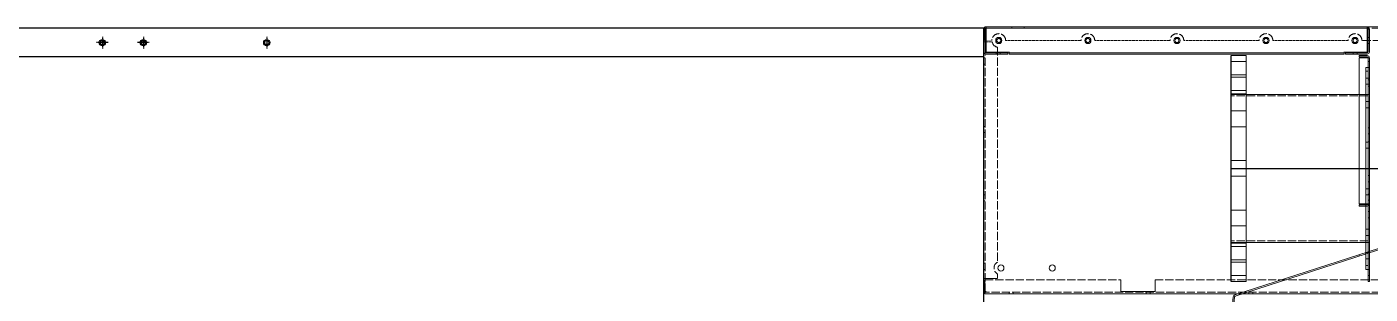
# Model space of a CAD drawing. Header units: millimetres. Extents: x 2557 to 34820, y 2099 to 24914.
# Drawn here: x 15505 to 17466, y 13270 to 13661 of the extents above; entities that cross this region are included whole.
import ezdxf

# ---------------------------------------------------------------- set-up
doc = ezdxf.new("R2010")
doc.units = ezdxf.units.MM
doc.linetypes.add('CENTER', pattern=[2, 1.25, -0.25, 0.25, -0.25])
doc.linetypes.add('DASHED', pattern=[15, 12, -3])
doc.layers.add('center', color=1, linetype='CENTER')

# ---------------------------------------------------------------- blocks, each defined once
blk = doc.blocks.new('A$C07BF02F0')
at = {"color": 7, "lineweight": 15}
for p, q in [((3.5, 38), (3.5, 40)), ((3.5, 40), (559.5, 40)), ((3.5, 36.5), (3.5, 40)), ((559.5, 38), (559.5, 40)), ((559.5, 36.5), (559.5, 40)), ((2, 36.5), (0, 36.5)), ((0, 3.5), (0, 36.5)), ((2, 36.5), (0, 36.5)), ((2, 36.5), (2, 3.5)), ((3.5, 38), (3.5, 37.6)), ((3.5, 38), (559.5, 38)), ((3.5, 37.6), (3.5, 36.5)), ((3.5, 36.5), (3.5, 3)), ((3.5, 3), (3.5, 36.5)), ((559.5, 37.6), (559.5, 38)), ((559.5, 36.5), (559.5, 37.6)), ((559.5, 36.5), (559.5, 3)), ((559.5, 3), (559.5, 36.5)), ((561, 36.5), (563, 36.5)), ((561, 36.5), (561, 3.5)), ((561, 36.5), (563, 36.5)), ((561, 24.5), (563, 24.5)), ((561, 24.5), (563, 24.5)), ((561, 24.5), (563, 24.5)), ((561, 24.5), (563, 24.5)), ((561, 24.5), (563, 24.5)), ((561, 24.5), (563, 24.5)), ((561, 24.5), (563, 24.5)), ((561, 24.5), (563, 24.5)), ((561, 24.5), (563, 24.5)), ((561, 24.5), (563, 24.5)), ((561, 24.5), (563, 24.5)), ((561, 24.5), (563, 24.5)), ((561, 24.5), (563, 24.5)), ((561, 24.5), (563, 24.5)), ((561, 24.5), (563, 24.5)), ((561, 24.5), (563, 24.5)), ((561, 24.5), (563, 24.5)), ((561, 24.5), (563, 24.5)), ((561, 24.5), (563, 24.5)), ((561, 24.5), (563, 24.5)), ((561, 24.5), (563, 24.5)), ((561, 24.5), (563, 24.5)), ((561, 24.5), (563, 24.5)), ((561, 24.5), (563, 24.5)), ((563, 3.5), (563, 36.5)), ((37, 3), (3.5, 3)), ((37, 3), (3.5, 3)), ((35, 2), (3.5, 2)), ((18, 2), (18, 0)), ((18, 2), (18, 0)), ((18, 2), (18, 0)), ((18, 2), (18, 0)), ((18, 2), (18, 0)), ((18, 2), (18, 0)), ((18, 2), (18, 0)), ((18, 2), (18, 0)), ((18, 2), (18, 0)), ((18, 2), (18, 0)), ((18, 2), (18, 0)), ((18, 2), (18, 0)), ((24, 2), (24, 0)), ((24, 2), (24, 0)), ((24, 2), (24, 0)), ((24, 2), (24, 0)), ((24, 2), (24, 0)), ((24, 2), (24, 0)), ((24, 2), (24, 0)), ((24, 2), (24, 0)), ((24, 2), (24, 0)), ((24, 2), (24, 0)), ((24, 2), (24, 0)), ((24, 2), (24, 0)), ((35, 2), (35, 0)), ((37, 2.4), (37, 3.5)), ((37, 3), (37, 3.5)), ((37, 3), (37, 3.5)), ((37, 3.5), (37, 0)), ((37, 2), (37, 2.4)), ((37, 2), (37, 0)), ((526, 2), (37, 2)), ((526, 2), (37, 2)), ((526, 3), (526, 3.5)), ((526, 3.5), (526, 3)), ((526, 3), (526, 3.5)), ((526, 3.5), (526, 3)), ((526, 2.4), (526, 3)), ((526, 3), (559.5, 3)), ((526, 3), (559.5, 3)), ((526, 3), (526, 0)), ((526, 2), (526, 2.4)), ((526, 2), (526, 0)), ((528, 2), (528, 0)), ((559.5, 2), (528, 2)), ((539, 2), (539, 0)), ((539, 2), (539, 0)), ((539, 2), (539, 0)), ((539, 2), (539, 0)), ((539, 2), (539, 0)), ((539, 2), (539, 0)), ((539, 2), (539, 0)), ((539, 2), (539, 0)), ((539, 2), (539, 0)), ((539, 2), (539, 0)), ((539, 2), (539, 0)), ((539, 2), (539, 0)), ((545, 2), (545, 0)), ((545, 2), (545, 0)), ((545, 2), (545, 0)), ((545, 2), (545, 0)), ((545, 2), (545, 0)), ((545, 2), (545, 0)), ((545, 2), (545, 0)), ((545, 2), (545, 0)), ((545, 2), (545, 0)), ((545, 2), (545, 0)), ((545, 2), (545, 0)), ((545, 2), (545, 0)), ((561, 15.5), (563, 15.5)), ((561, 15.5), (563, 15.5)), ((561, 15.5), (563, 15.5)), ((561, 15.5), (563, 15.5)), ((561, 15.5), (563, 15.5)), ((561, 15.5), (563, 15.5)), ((561, 15.5), (563, 15.5)), ((561, 15.5), (563, 15.5)), ((561, 15.5), (563, 15.5)), ((561, 15.5), (563, 15.5)), ((561, 15.5), (563, 15.5)), ((561, 15.5), (563, 15.5)), ((561, 15.5), (563, 15.5)), ((561, 15.5), (563, 15.5)), ((561, 15.5), (563, 15.5)), ((561, 15.5), (563, 15.5)), ((561, 15.5), (563, 15.5)), ((561, 15.5), (563, 15.5)), ((561, 15.5), (563, 15.5)), ((561, 15.5), (563, 15.5)), ((561, 15.5), (563, 15.5)), ((561, 15.5), (563, 15.5)), ((561, 15.5), (563, 15.5)), ((561, 15.5), (563, 15.5)), ((35, 0), (3.5, 0)), ((526, 0), (37, 0)), ((526, 0), (37, 0)), ((559.5, 0), (528, 0))]:
    blk.add_line(p, q, dxfattribs=at)
for centre in [(22, 20), (152, 20), (282, 20), (412, 20), (542, 20)]:
    blk.add_circle(centre, 3, dxfattribs=at)
for centre, radius, start, end in [((3.5, 36.5), 3.5, 90, 180), ((559.5, 36.5), 3.5, 360, 90), ((3.5, 36.5), 1.5, 90, 180), ((559.5, 36.5), 1.5, 360, 90), ((3.5, 3.5), 3.5, 180, 270), ((3.5, 3.5), 1.5, 180, 270), ((559.5, 3.5), 3.5, 270, 360), ((559.5, 3.5), 1.5, 270, 360)]:
    blk.add_arc(centre, radius, start, end, dxfattribs=at)
blk = doc.blocks.new('A$C16F13DCD')
at = {"color": 7, "lineweight": 15}
for p, q in [((11.5, 330), (0, 330)), ((0, 328), (0, 330)), ((11.5, 328), (0, 328)), ((0, 326.5), (0, 113.5)), ((11.5, 326.5), (0, 326.5)), ((11.5, 326.5), (15, 326.5)), ((13, 113.5), (13, 326.5)), ((13, 321.5), (15, 321.5)), ((13, 321.5), (15, 321.5)), ((13, 321.5), (15, 321.5)), ((13, 321.5), (15, 321.5)), ((13, 321.5), (15, 321.5)), ((13, 321.5), (15, 321.5)), ((13, 321.5), (15, 321.5)), ((15, 326.5), (15, 113.5)), ((13, 312.5), (15, 312.5)), ((13, 312.5), (15, 312.5)), ((13, 312.5), (15, 312.5)), ((13, 312.5), (15, 312.5)), ((13, 312.5), (15, 312.5)), ((13, 312.5), (15, 312.5)), ((13, 312.5), (15, 312.5)), ((13, 297), (15, 297)), ((13, 297), (15, 297)), ((13, 294.5), (15, 294.5)), ((13, 294.5), (15, 294.5)), ((13, 288), (15, 288)), ((13, 288), (15, 288)), ((13, 285.5), (15, 285.5)), ((13, 285.5), (15, 285.5)), ((13, 273), (15, 273)), ((13, 262.8), (15, 262.8)), ((13, 262.8), (15, 262.8)), ((13, 253.8), (15, 253.8)), ((13, 253.8), (15, 253.8)), ((13, 224.5), (15, 224.5)), ((13, 224.5), (15, 224.5)), ((13, 215.5), (15, 215.5)), ((13, 215.5), (15, 215.5)), ((13, 203.7), (15, 203.7)), ((13, 203.7), (15, 203.7)), ((13, 194.7), (15, 194.7)), ((13, 194.7), (15, 194.7)), ((13, 154.5), (15, 154.5)), ((13, 154.5), (15, 154.5)), ((13, 145.5), (15, 145.5)), ((13, 145.5), (15, 145.5)), ((13, 135.3), (15, 135.3)), ((13, 135.3), (15, 135.3)), ((13, 127.5), (15, 127.5)), ((13, 127.5), (15, 127.5)), ((13, 126.3), (15, 126.3)), ((13, 126.3), (15, 126.3)), ((13, 118.5), (15, 118.5)), ((13, 118.5), (15, 118.5)), ((0, 113.5), (11.5, 113.5)), ((0, 110), (0, 112)), ((11.5, 112), (0, 112)), ((11.5, 110), (0, 110)), ((11.5, 113.5), (15, 113.5)), ((13, 110.3), (13, 113.5)), ((15, 113.5), (13, 113.5)), ((15, 113.5), (13, 113.5)), ((13, 0), (13, 110.3)), ((13, 102), (15, 102)), ((13, 102), (15, 102)), ((15, 0), (15, 113.5)), ((13, 93), (15, 93)), ((13, 93), (15, 93)), ((13, 76.2), (15, 76.2)), ((13, 76.2), (15, 76.2)), ((13, 67.2), (15, 67.2)), ((13, 67.2), (15, 67.2)), ((13, 57), (15, 57)), ((13, 42), (15, 42)), ((13, 42), (15, 42)), ((13, 42), (15, 42)), ((13, 42), (15, 42)), ((13, 33), (15, 33)), ((13, 33), (15, 33)), ((13, 33), (15, 33)), ((13, 33), (15, 33)), ((13, 17.5), (15, 17.5)), ((13, 17.5), (15, 17.5)), ((13, 17.5), (15, 17.5)), ((13, 17.5), (15, 17.5)), ((13, 17.5), (15, 17.5)), ((13, 8.5), (15, 8.5)), ((13, 8.5), (15, 8.5)), ((13, 8.5), (15, 8.5)), ((13, 8.5), (15, 8.5)), ((13, 8.5), (15, 8.5)), ((13, 0), (15, 0))]:
    blk.add_line(p, q, dxfattribs=at)
for centre, radius, start, end in [((11.5, 326.5), 3.5, 0, 90), ((11.5, 326.5), 1.5, 0, 90), ((11.5, 113.5), 3.5, 270, 0), ((11.5, 113.5), 1.5, 270, 0)]:
    blk.add_arc(centre, radius, start, end, dxfattribs=at)
blk = doc.blocks.new('A$C7EF54F26')
at = {"color": 7, "lineweight": 15}
for p, q in [((431.7, 245.9), (433.7, 245.9)), ((431.7, 216.9), (431.7, 245.9)), ((431.7, 235.4), (433.7, 235.4)), ((431.7, 235.4), (433.7, 235.4)), ((431.7, 235.4), (433.7, 235.4)), ((431.7, 235.4), (433.7, 235.4)), ((431.7, 235.4), (433.7, 235.4)), ((431.7, 235.4), (433.7, 235.4)), ((431.7, 235.4), (433.7, 235.4)), ((431.7, 235.4), (433.7, 235.4)), ((431.7, 235.4), (433.7, 235.4)), ((431.7, 235.4), (433.7, 235.4)), ((431.7, 235.4), (433.7, 235.4)), ((433.7, 216.9), (433.7, 245.9)), ((431.7, 226.4), (433.7, 226.4)), ((431.7, 226.4), (433.7, 226.4)), ((431.7, 226.4), (433.7, 226.4)), ((431.7, 226.4), (433.7, 226.4)), ((431.7, 226.4), (433.7, 226.4)), ((431.7, 226.4), (433.7, 226.4)), ((431.7, 226.4), (433.7, 226.4)), ((431.7, 226.4), (433.7, 226.4)), ((431.7, 226.4), (433.7, 226.4)), ((431.7, 226.4), (433.7, 226.4)), ((431.7, 226.4), (433.7, 226.4)), ((2.1, 30.9), (430.8, 215.5)), ((2.9, 29.1), (431.5, 213.7)), ((306.6, 162), (307.3, 160.2)), ((176.9, 106.2), (177.7, 104.4)), ((0, 27.7), (0.1, 0)), ((2, 27.7), (2.1, 0)), ((2, 19.5), (0, 19.5)), ((2, 19.5), (0, 19.5)), ((2, 19.5), (0, 19.5)), ((2, 19.5), (0, 19.5)), ((2, 19.5), (0, 19.5)), ((2, 19.5), (0, 19.5)), ((2, 19.5), (0, 19.5)), ((2, 19.5), (0, 19.5)), ((2, 19.5), (0, 19.5)), ((2, 19.5), (0, 19.5)), ((2, 19.5), (0, 19.5)), ((2.1, 10.5), (0.1, 10.5)), ((2.1, 10.5), (0.1, 10.5)), ((2.1, 10.5), (0.1, 10.5)), ((2.1, 10.5), (0.1, 10.5)), ((2.1, 10.5), (0.1, 10.5)), ((2.1, 10.5), (0.1, 10.5)), ((2.1, 10.5), (0.1, 10.5)), ((2.1, 10.5), (0.1, 10.5)), ((2.1, 10.5), (0.1, 10.5)), ((2.1, 10.5), (0.1, 10.5)), ((2.1, 10.5), (0.1, 10.5)), ((0.1, 0), (2.1, 0))]:
    blk.add_line(p, q, dxfattribs=at)
for centre, radius, start, end in [((430.2, 216.9), 1.5, 293.3, 0), ((430.2, 216.9), 3.5, 293.3, 0), ((3.5, 27.7), 3.5, 113.3, 180.3), ((3.5, 27.7), 1.5, 113.3, 180.3)]:
    blk.add_arc(centre, radius, start, end, dxfattribs=at)
blk = doc.blocks.new('1')
for p, q in [((16902, 13659), (14502, 13659)), ((16902, 13659), (15533, 13659)), ((16902, 13617), (15053, 13617)), ((17263, 13289), (17263, 13619)), ((17263, 13454), (18889.7, 13454))]:
    blk.add_line(p, q)
at = {"color": 7, "lineweight": 13, "ltscale": 0.003112}
for p, q in [((16903, 13659), (16902, 13659)), ((16903, 13273), (16902, 13273))]:
    blk.add_line(p, q, dxfattribs=at)
at = {"color": 7, "lineweight": 13, "ltscale": 0.002813}
for p, q in [((16902, 13658.1), (16902, 13659)), ((16902, 13273.9), (16902, 13273))]:
    blk.add_line(p, q, dxfattribs=at)
at = {"ltscale": 500}
blk.add_line((16902, 10059), (16902, 13659), dxfattribs=at)
at = {"color": 7, "lineweight": 13}
for p, q in [((16902, 13273.9), (16902, 13658.1)), ((19400.3, 13661), (16903.7, 13661)), ((17263, 13454), (17263, 13619)), ((17285, 13454), (17285, 13619)), ((17459.8, 13601.7), (17459.8, 13454)), ((17463, 13601.7), (17463, 13454)), ((17459.8, 13562), (17285, 13562)), ((17463, 13454), (17463, 13562)), ((17263, 13289), (17263, 13454)), ((17285, 13289), (17285, 13454)), ((17459.8, 13306.3), (17459.8, 13454)), ((17463, 13306.3), (17463, 13454)), ((17463, 13346), (17463, 13454)), ((17463, 13348), (17463, 13454)), ((17459.8, 13346), (17285, 13346)), ((19400.3, 13271), (16903.7, 13271))]:
    blk.add_line(p, q, dxfattribs=at)
at = {"color": 7, "linetype": 'DASHED', "lineweight": 13, "ltscale": 0.00625}
for p, q in [((16902, 13658.1), (16904, 13658.1)), ((16943, 13659), (16943, 13661)), ((16961, 13659), (16961, 13661)), ((16902, 13639), (16904, 13639)), ((16904, 13615.5), (16902, 13615.5)), ((16904, 13606.5), (16902, 13606.5)), ((16904, 13515.5), (16902, 13515.5)), ((16904, 13506.5), (16902, 13506.5)), ((16904, 13415.5), (16902, 13415.5)), ((16904, 13406.5), (16902, 13406.5)), ((16904, 13315.5), (16902, 13315.5)), ((16904, 13306.5), (16902, 13306.5)), ((16902, 13293), (16904, 13293)), ((16902, 13273.9), (16904, 13273.9)), ((16939, 13273), (16939, 13271)), ((16945, 13273), (16945, 13271)), ((17139, 13273), (17139, 13271)), ((17145, 13273), (17145, 13271)), ((17289, 13273), (17289, 13271)), ((17295, 13273), (17295, 13271))]:
    blk.add_line(p, q, dxfattribs=at)
at = {"color": 7, "lineweight": 13, "ltscale": 0.002201}
for p, q in [((16903, 13659), (16903.7, 13659)), ((16903, 13273), (16903.7, 13273))]:
    blk.add_line(p, q, dxfattribs=at)
at = {"color": 7, "lineweight": 13, "ltscale": 0.004222}
for p, q in [((16903.7, 13659.6), (16903.7, 13661)), ((16903.7, 13272.3), (16903.7, 13271))]:
    blk.add_line(p, q, dxfattribs=at)
at = {"color": 7, "lineweight": 13, "ltscale": 0.003766}
for p, q in [((16903.7, 13659.6), (16903.7, 13658.4)), ((16903.7, 13272.3), (16903.7, 13273.5))]:
    blk.add_line(p, q, dxfattribs=at)
at = {"color": 7, "linetype": 'DASHED', "lineweight": 13}
for p, q in [((19400.3, 13659), (16903.7, 13659)), ((16904, 13273.9), (16904, 13658.1)), ((16922, 13631.2), (16922, 13317.1)), ((19282, 13641), (17454, 13641)), ((17263, 13562), (17263, 13454)), ((17463, 13560), (17263, 13560)), ((17263, 13454), (17263, 13346)), ((17263, 13454), (17263, 13348)), ((17463, 13348), (17263, 13348)), ((16903.7, 13291), (17102, 13291)), ((17152, 13291), (17649, 13291)), ((19400.3, 13273), (16903.7, 13273))]:
    blk.add_line(p, q, dxfattribs=at)
at = {"color": 7, "linetype": 'DASHED', "lineweight": 13, "ltscale": 0.002219}
for p, q in [((16903.7, 13659), (16904.4, 13659)), ((16903.7, 13273), (16904.4, 13273))]:
    blk.add_line(p, q, dxfattribs=at)
at = {"color": 7, "linetype": 'DASHED', "lineweight": 13, "ltscale": 0.003094}
for p, q in [((16903.7, 13657.6), (16903.7, 13658.6)), ((16903.7, 13274.4), (16903.7, 13273.4))]:
    blk.add_line(p, q, dxfattribs=at)
at = {"color": 7, "linetype": 'DASHED', "lineweight": 13, "ltscale": 0.051875}
for p, q in [((16903.7, 13641), (16903.7, 13657.6)), ((16903.7, 13274.4), (16903.7, 13291)), ((16922, 13293), (16905.4, 13293)), ((17102, 13291), (17102, 13274.4)), ((17152, 13291), (17152, 13274.4))]:
    blk.add_line(p, q, dxfattribs=at)
at = {"color": 7, "linetype": 'DASHED', "lineweight": 13, "ltscale": 0.002812}
for p, q in [((16904, 13658.1), (16904, 13659)), ((16904, 13273.9), (16904, 13273))]:
    blk.add_line(p, q, dxfattribs=at)
at = {"color": 7, "linetype": 'DASHED', "lineweight": 13, "ltscale": 0.032187}
blk.add_line((16914, 13641), (16903.7, 13641), dxfattribs=at)
at = {"color": 7, "linetype": 'DASHED', "lineweight": 13, "ltscale": 0.004375}
for p, q in [((16904, 13639), (16905.4, 13639)), ((16904, 13293), (16905.4, 13293))]:
    blk.add_line(p, q, dxfattribs=at)
at = {"color": 7, "linetype": 'DASHED', "lineweight": 13, "ltscale": 0.027506}
blk.add_line((16905.4, 13639), (16914.2, 13639), dxfattribs=at)
at = {"color": 7, "linetype": 'DASHED', "lineweight": 13, "ltscale": 0.34375}
for p, q in [((17044, 13641), (16934, 13641)), ((17174, 13641), (17064, 13641)), ((17304, 13641), (17194, 13641)), ((17434, 13641), (17324, 13641))]:
    blk.add_line(p, q, dxfattribs=at)
at = {"color": 7, "lineweight": 13, "ltscale": 0.1375}
for p, q in [((17263, 13619), (17285, 13619)), ((17263, 13289), (17285, 13289))]:
    blk.add_line(p, q, dxfattribs=at)
at = {"color": 7, "linetype": 'DASHED', "lineweight": 13, "ltscale": 0.1375}
for p, q in [((17263, 13610.5), (17285, 13610.5)), ((17263, 13591), (17285, 13591)), ((17263, 13591), (17285, 13591)), ((17263, 13587.5), (17285, 13587.5)), ((17263, 13568), (17285, 13568)), ((17263, 13568), (17285, 13568)), ((17263, 13563), (17285, 13563)), ((17285, 13562), (17263, 13562)), ((17263, 13538), (17285, 13538)), ((17263, 13538), (17285, 13538)), ((17263, 13515), (17285, 13515)), ((17263, 13515), (17285, 13515)), ((17285, 13465.5), (17263, 13465.5)), ((17285, 13465.5), (17263, 13465.5)), ((17285, 13442.5), (17263, 13442.5)), ((17285, 13442.5), (17263, 13442.5)), ((17263, 13393), (17285, 13393)), ((17263, 13393), (17285, 13393)), ((17263, 13370), (17285, 13370)), ((17263, 13370), (17285, 13370)), ((17285, 13346), (17263, 13346)), ((17263, 13345), (17285, 13345)), ((17263, 13339.9), (17285, 13339.9)), ((17263, 13339.9), (17285, 13339.9)), ((17263, 13320.5), (17285, 13320.5)), ((17263, 13316.9), (17285, 13316.9)), ((17263, 13316.9), (17285, 13316.9)), ((17263, 13297.5), (17285, 13297.5))]:
    blk.add_line(p, q, dxfattribs=at)
at = {"color": 7, "lineweight": 13, "ltscale": 0.02}
for p, q in [((17463, 13601.7), (17459.8, 13601.7)), ((17463, 13601.7), (17459.8, 13601.7)), ((17463, 13306.3), (17459.8, 13306.3))]:
    blk.add_line(p, q, dxfattribs=at)
at = {"color": 7, "linetype": 'DASHED', "lineweight": 13, "ltscale": 0.02}
for p, q in [((17463, 13596), (17459.8, 13596)), ((17459.8, 13586), (17463, 13586)), ((17459.8, 13586), (17463, 13586)), ((17459.8, 13577), (17463, 13577)), ((17459.8, 13577), (17463, 13577)), ((17463, 13562), (17459.8, 13562)), ((17463, 13562), (17459.8, 13562)), ((17459.8, 13551.8), (17463, 13551.8)), ((17459.8, 13551.8), (17463, 13551.8)), ((17459.8, 13542.8), (17463, 13542.8)), ((17459.8, 13542.8), (17463, 13542.8)), ((17459.8, 13492.6), (17463, 13492.6)), ((17459.8, 13492.6), (17463, 13492.6)), ((17459.8, 13483.6), (17463, 13483.6)), ((17459.8, 13483.6), (17463, 13483.6)), ((17459.8, 13424.3), (17463, 13424.3)), ((17459.8, 13424.3), (17463, 13424.3)), ((17459.8, 13415.3), (17463, 13415.3)), ((17459.8, 13415.3), (17463, 13415.3)), ((17459.8, 13365.1), (17463, 13365.1)), ((17459.8, 13365.1), (17463, 13365.1)), ((17459.8, 13356.1), (17463, 13356.1)), ((17459.8, 13356.1), (17463, 13356.1)), ((17463, 13346), (17459.8, 13346)), ((17463, 13346), (17459.8, 13346)), ((17459.8, 13331), (17463, 13331)), ((17459.8, 13331), (17463, 13331)), ((17459.8, 13322), (17463, 13322)), ((17459.8, 13322), (17463, 13322)), ((17463, 13312), (17459.8, 13312)), ((17463, 13306.3), (17459.8, 13306.3))]:
    blk.add_line(p, q, dxfattribs=at)
at = {"color": 7, "linetype": 'DASHED', "lineweight": 13, "ltscale": 0.021374}
blk.add_line((16922, 13299.8), (16922, 13293), dxfattribs=at)
at = {"color": 7, "linetype": 'DASHED', "lineweight": 13, "ltscale": 0.15625}
blk.add_line((17102, 13274.4), (17152, 13274.4), dxfattribs=at)
for centre, radius in [((15615.5, 13638), 4.5), ((15615.5, 13638), 3), ((15675.5, 13638), 4.5), ((15675.5, 13638), 3), ((15855.5, 13638), 4.5), ((15855.5, 13638), 3)]:
    blk.add_circle(centre, radius)
at = {"color": 7, "lineweight": 13}
for centre in [(16924, 13641), (17054, 13641), (17184, 13641), (17314, 13641), (17444, 13641), (16927, 13308.5), (17002, 13308.5)]:
    blk.add_circle(centre, 4.5, dxfattribs=at)
at = {"color": 7, "linetype": 'DASHED', "lineweight": 13}
for centre, start, end in [((16924, 13641), 0, 180), ((17054, 13641), 0, 180), ((17184, 13641), 0, 180), ((17314, 13641), 0, 180), ((17444, 13641), 0, 180), ((16924, 13641), 191.5372, 258.463), ((16927, 13308.5), 120, 240)]:
    blk.add_arc(centre, 10, start, end, dxfattribs=at)
at = {"color": 7, "lineweight": 13}
for points in [[(16903, 13659), (16903.4, 13658.7), (16903.8, 13658.4), (16904.4, 13658.1), (16904.9, 13657.8), (16905.4, 13657.6)], [(16903.7, 13659.6), (16904, 13659.3), (16904.4, 13658.9), (16904.7, 13658.4), (16905.1, 13658), (16905.4, 13657.6)], [(16903, 13273), (16903.4, 13273.3), (16903.8, 13273.5), (16904.4, 13273.8), (16904.9, 13274.1), (16905.4, 13274.4)], [(16903.7, 13272.3), (16904, 13272.7), (16904.4, 13273.1), (16904.7, 13273.5), (16905.1, 13273.9), (16905.4, 13274.4)]]:
    blk.add_open_spline(points, degree=5, dxfattribs=at)
at = {"color": 7, "linetype": 'DASHED', "lineweight": 13}
for points in [[(16903.7, 13658.4), (16904, 13658.3), (16904.4, 13658.1), (16904.7, 13657.9), (16905.1, 13657.8), (16905.4, 13657.6)], [(16904.4, 13659), (16904.6, 13658.7), (16904.8, 13658.4), (16905, 13658.1), (16905.2, 13657.9), (16905.4, 13657.6)], [(16903.7, 13273.5), (16904, 13273.7), (16904.4, 13273.8), (16904.7, 13274), (16905.1, 13274.2), (16905.4, 13274.4)], [(16904.4, 13273), (16904.6, 13273.3), (16904.8, 13273.5), (16905, 13273.8), (16905.2, 13274.1), (16905.4, 13274.4)]]:
    blk.add_open_spline(points, degree=5, dxfattribs=at)
at = {"layer": 'center'}
for p, q in [((15615.5, 13646.5), (15615.5, 13629.5)), ((15675.5, 13646.5), (15675.5, 13629.5)), ((15855.5, 13646.5), (15855.5, 13629.5)), ((15624, 13638), (15607, 13638)), ((15684, 13638), (15667, 13638))]:
    blk.add_line(p, q, dxfattribs=at)
at = {"lineweight": 5}
for name, p in [('A$C07BF02F0', (16902, 13621)), ('A$C16F13DCD', (17450, 13289))]:
    blk.add_blockref(name, p, dxfattribs=at)
at = {"lineweight": 5, "rotation": 354.6349260590812}
blk.add_blockref('A$C7EF54F26', (17263.5, 13238.8), dxfattribs=at)

msp = doc.modelspace()

# ---------------------------------------------------------------- block references
msp.add_blockref('1', (0, 0))

doc.saveas('drawing.dxf')
